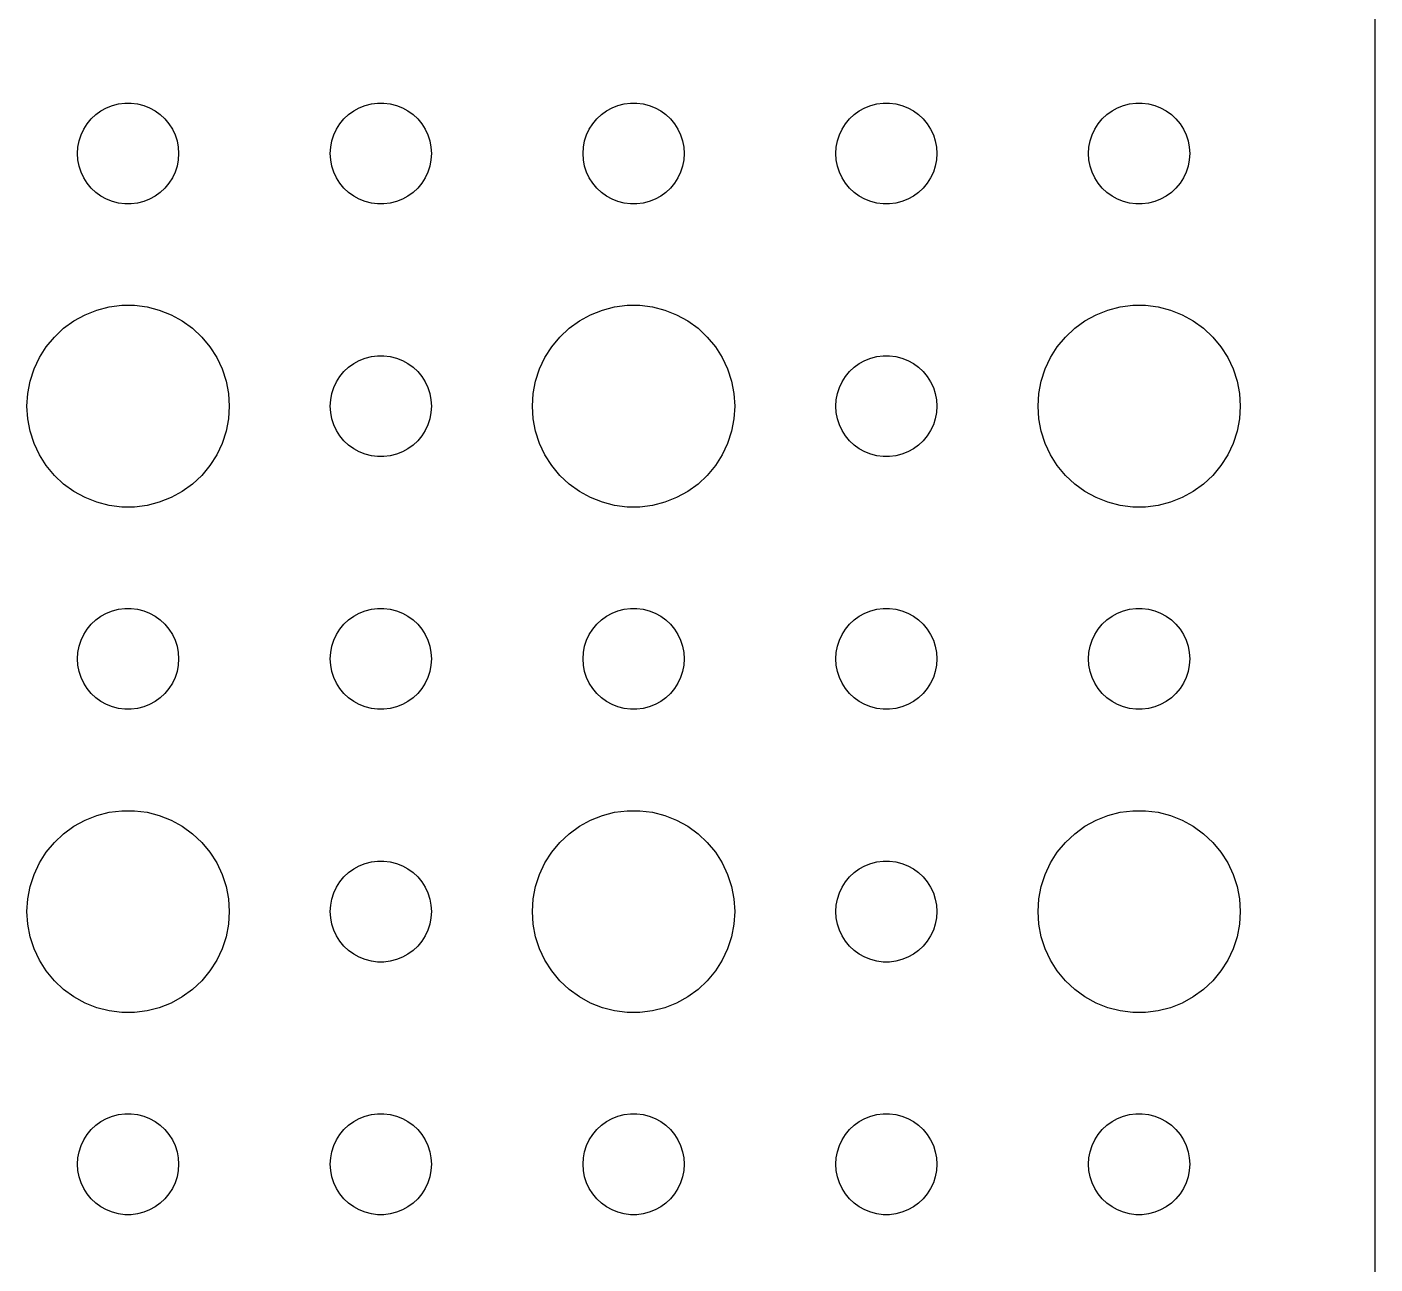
# Model space of a CAD drawing. Header units: metres. Extents: x -150 to 150, y -149 to 149.
# Drawn here: x 109.5 to 149.5, y -77.96 to -41.24 of the extents above; entities that cross this region are included whole.
import ezdxf

# ---------------------------------------------------------------- set-up
doc = ezdxf.new("R2010")
doc.units = ezdxf.units.M

msp = doc.modelspace()

# ---------------------------------------------------------------- linework, layer by layer
for p, q in [((149.5, -144.5), (149.5, 144.5)), ((111.861, -43.6428), (112.036, -43.5734)), ((112.036, -43.5734), (112.219, -43.5266)), ((112.219, -43.5266), (112.406, -43.503)), ((112.406, -43.503), (112.594, -43.503)), ((112.594, -43.503), (112.781, -43.5266)), ((112.781, -43.5266), (112.964, -43.5734)), ((112.964, -43.5734), (113.139, -43.6428)), ((119.361, -43.6428), (119.536, -43.5734)), ((119.536, -43.5734), (119.719, -43.5266)), ((119.719, -43.5266), (119.906, -43.503)), ((119.906, -43.503), (120.094, -43.503)), ((120.094, -43.503), (120.281, -43.5266)), ((120.281, -43.5266), (120.464, -43.5734)), ((120.464, -43.5734), (120.639, -43.6428)), ((126.861, -43.6428), (127.036, -43.5734)), ((127.036, -43.5734), (127.219, -43.5266)), ((127.219, -43.5266), (127.406, -43.503)), ((127.406, -43.503), (127.594, -43.503)), ((127.594, -43.503), (127.781, -43.5266)), ((127.781, -43.5266), (127.964, -43.5734)), ((127.964, -43.5734), (128.139, -43.6428)), ((134.361, -43.6428), (134.536, -43.5734)), ((134.536, -43.5734), (134.719, -43.5266)), ((134.719, -43.5266), (134.906, -43.503)), ((134.906, -43.503), (135.094, -43.503)), ((135.094, -43.503), (135.281, -43.5266)), ((135.281, -43.5266), (135.464, -43.5734)), ((135.464, -43.5734), (135.639, -43.6428)), ((141.861, -43.6428), (142.036, -43.5734)), ((142.036, -43.5734), (142.219, -43.5266)), ((142.219, -43.5266), (142.406, -43.503)), ((142.406, -43.503), (142.594, -43.503)), ((142.594, -43.503), (142.781, -43.5266)), ((142.781, -43.5266), (142.964, -43.5734)), ((142.964, -43.5734), (143.139, -43.6428)), ((111.286, -44.1183), (111.407, -43.9732)), ((111.407, -43.9732), (111.544, -43.8442)), ((111.544, -43.8442), (111.696, -43.7335)), ((111.696, -43.7335), (111.861, -43.6428)), ((113.139, -43.6428), (113.304, -43.7335)), ((113.304, -43.7335), (113.456, -43.8442)), ((113.456, -43.8442), (113.593, -43.9732)), ((113.593, -43.9732), (113.714, -44.1183)), ((118.786, -44.1183), (118.907, -43.9732)), ((118.907, -43.9732), (119.044, -43.8442)), ((119.044, -43.8442), (119.196, -43.7335)), ((119.196, -43.7335), (119.361, -43.6428)), ((120.639, -43.6428), (120.804, -43.7335)), ((120.804, -43.7335), (120.956, -43.8442)), ((120.956, -43.8442), (121.093, -43.9732)), ((121.093, -43.9732), (121.214, -44.1183)), ((126.286, -44.1183), (126.407, -43.9732)), ((126.407, -43.9732), (126.544, -43.8442)), ((126.544, -43.8442), (126.696, -43.7335)), ((126.696, -43.7335), (126.861, -43.6428)), ((128.139, -43.6428), (128.304, -43.7335)), ((128.304, -43.7335), (128.456, -43.8442)), ((128.456, -43.8442), (128.593, -43.9732)), ((128.593, -43.9732), (128.714, -44.1183)), ((133.786, -44.1183), (133.907, -43.9732)), ((133.907, -43.9732), (134.044, -43.8442)), ((134.044, -43.8442), (134.196, -43.7335)), ((134.196, -43.7335), (134.361, -43.6428)), ((135.639, -43.6428), (135.804, -43.7335)), ((135.804, -43.7335), (135.956, -43.8442)), ((135.956, -43.8442), (136.093, -43.9732)), ((136.093, -43.9732), (136.214, -44.1183)), ((141.286, -44.1183), (141.407, -43.9732)), ((141.407, -43.9732), (141.544, -43.8442)), ((141.544, -43.8442), (141.696, -43.7335)), ((141.696, -43.7335), (141.861, -43.6428)), ((143.139, -43.6428), (143.304, -43.7335)), ((143.304, -43.7335), (143.456, -43.8442)), ((143.456, -43.8442), (143.593, -43.9732)), ((143.593, -43.9732), (143.714, -44.1183)), ((111.105, -44.4478), (111.186, -44.2774)), ((111.186, -44.2774), (111.286, -44.1183)), ((113.714, -44.1183), (113.814, -44.2774)), ((113.814, -44.2774), (113.895, -44.4478)), ((118.605, -44.4478), (118.686, -44.2774)), ((118.686, -44.2774), (118.786, -44.1183)), ((121.214, -44.1183), (121.314, -44.2774)), ((121.314, -44.2774), (121.395, -44.4478)), ((126.105, -44.4478), (126.186, -44.2774)), ((126.186, -44.2774), (126.286, -44.1183)), ((128.714, -44.1183), (128.814, -44.2774)), ((128.814, -44.2774), (128.895, -44.4478)), ((133.605, -44.4478), (133.686, -44.2774)), ((133.686, -44.2774), (133.786, -44.1183)), ((136.214, -44.1183), (136.314, -44.2774)), ((136.314, -44.2774), (136.395, -44.4478)), ((141.105, -44.4478), (141.186, -44.2774)), ((141.186, -44.2774), (141.286, -44.1183)), ((143.714, -44.1183), (143.814, -44.2774)), ((143.814, -44.2774), (143.895, -44.4478)), ((111.012, -44.812), (111.047, -44.627)), ((111.047, -44.627), (111.105, -44.4478)), ((113.895, -44.4478), (113.953, -44.627)), ((113.953, -44.627), (113.988, -44.812)), ((118.512, -44.812), (118.547, -44.627)), ((118.547, -44.627), (118.605, -44.4478)), ((121.395, -44.4478), (121.453, -44.627)), ((121.453, -44.627), (121.488, -44.812)), ((126.012, -44.812), (126.047, -44.627)), ((126.047, -44.627), (126.105, -44.4478)), ((128.895, -44.4478), (128.953, -44.627)), ((128.953, -44.627), (128.988, -44.812)), ((133.512, -44.812), (133.547, -44.627)), ((133.547, -44.627), (133.605, -44.4478)), ((136.395, -44.4478), (136.453, -44.627)), ((136.453, -44.627), (136.488, -44.812)), ((141.012, -44.812), (141.047, -44.627)), ((141.047, -44.627), (141.105, -44.4478)), ((143.895, -44.4478), (143.953, -44.627)), ((143.953, -44.627), (143.988, -44.812)), ((111, -45), (111.012, -44.812)), ((111.012, -45.188), (111, -45)), ((111.047, -45.373), (111.012, -45.188)), ((113.988, -45.188), (113.953, -45.373)), ((113.988, -44.812), (114, -45)), ((114, -45), (113.988, -45.188)), ((118.5, -45), (118.512, -44.812)), ((118.512, -45.188), (118.5, -45)), ((118.547, -45.373), (118.512, -45.188)), ((121.488, -45.188), (121.453, -45.373)), ((121.488, -44.812), (121.5, -45)), ((121.5, -45), (121.488, -45.188)), ((126, -45), (126.012, -44.812)), ((126.012, -45.188), (126, -45)), ((126.047, -45.373), (126.012, -45.188)), ((128.988, -45.188), (128.953, -45.373)), ((128.988, -44.812), (129, -45)), ((129, -45), (128.988, -45.188)), ((133.5, -45), (133.512, -44.812)), ((133.512, -45.188), (133.5, -45)), ((133.547, -45.373), (133.512, -45.188)), ((136.488, -45.188), (136.453, -45.373)), ((136.488, -44.812), (136.5, -45)), ((136.5, -45), (136.488, -45.188)), ((141, -45), (141.012, -44.812)), ((141.012, -45.188), (141, -45)), ((141.047, -45.373), (141.012, -45.188)), ((143.988, -45.188), (143.953, -45.373)), ((143.988, -44.812), (144, -45)), ((144, -45), (143.988, -45.188)), ((111.105, -45.5522), (111.047, -45.373)), ((111.186, -45.7226), (111.105, -45.5522)), ((113.895, -45.5522), (113.814, -45.7226)), ((113.953, -45.373), (113.895, -45.5522)), ((118.605, -45.5522), (118.547, -45.373)), ((118.686, -45.7226), (118.605, -45.5522)), ((121.395, -45.5522), (121.314, -45.7226)), ((121.453, -45.373), (121.395, -45.5522)), ((126.105, -45.5522), (126.047, -45.373)), ((126.186, -45.7226), (126.105, -45.5522)), ((128.895, -45.5522), (128.814, -45.7226)), ((128.953, -45.373), (128.895, -45.5522)), ((133.605, -45.5522), (133.547, -45.373)), ((133.686, -45.7226), (133.605, -45.5522)), ((136.395, -45.5522), (136.314, -45.7226)), ((136.453, -45.373), (136.395, -45.5522)), ((141.105, -45.5522), (141.047, -45.373)), ((141.186, -45.7226), (141.105, -45.5522)), ((143.895, -45.5522), (143.814, -45.7226)), ((143.953, -45.373), (143.895, -45.5522)), ((111.286, -45.8817), (111.186, -45.7226)), ((111.407, -46.0268), (111.286, -45.8817)), ((113.714, -45.8817), (113.593, -46.0268)), ((113.814, -45.7226), (113.714, -45.8817)), ((118.786, -45.8817), (118.686, -45.7226)), ((118.907, -46.0268), (118.786, -45.8817)), ((121.214, -45.8817), (121.093, -46.0268)), ((121.314, -45.7226), (121.214, -45.8817)), ((126.286, -45.8817), (126.186, -45.7226)), ((126.407, -46.0268), (126.286, -45.8817)), ((128.714, -45.8817), (128.593, -46.0268)), ((128.814, -45.7226), (128.714, -45.8817)), ((133.786, -45.8817), (133.686, -45.7226)), ((133.907, -46.0268), (133.786, -45.8817)), ((136.214, -45.8817), (136.093, -46.0268)), ((136.314, -45.7226), (136.214, -45.8817)), ((141.286, -45.8817), (141.186, -45.7226)), ((141.407, -46.0268), (141.286, -45.8817)), ((143.714, -45.8817), (143.593, -46.0268)), ((143.814, -45.7226), (143.714, -45.8817)), ((111.544, -46.1558), (111.407, -46.0268)), ((111.696, -46.2665), (111.544, -46.1558)), ((111.861, -46.3572), (111.696, -46.2665)), ((112.036, -46.4266), (111.861, -46.3572)), ((113.139, -46.3572), (112.964, -46.4266)), ((113.304, -46.2665), (113.139, -46.3572)), ((113.456, -46.1558), (113.304, -46.2665)), ((113.593, -46.0268), (113.456, -46.1558)), ((119.044, -46.1558), (118.907, -46.0268)), ((119.196, -46.2665), (119.044, -46.1558)), ((119.361, -46.3572), (119.196, -46.2665)), ((119.536, -46.4266), (119.361, -46.3572)), ((120.639, -46.3572), (120.464, -46.4266)), ((120.804, -46.2665), (120.639, -46.3572)), ((120.956, -46.1558), (120.804, -46.2665)), ((121.093, -46.0268), (120.956, -46.1558)), ((126.544, -46.1558), (126.407, -46.0268)), ((126.696, -46.2665), (126.544, -46.1558)), ((126.861, -46.3572), (126.696, -46.2665)), ((127.036, -46.4266), (126.861, -46.3572)), ((128.139, -46.3572), (127.964, -46.4266)), ((128.304, -46.2665), (128.139, -46.3572)), ((128.456, -46.1558), (128.304, -46.2665)), ((128.593, -46.0268), (128.456, -46.1558)), ((134.044, -46.1558), (133.907, -46.0268)), ((134.196, -46.2665), (134.044, -46.1558)), ((134.361, -46.3572), (134.196, -46.2665)), ((134.536, -46.4266), (134.361, -46.3572)), ((135.639, -46.3572), (135.464, -46.4266)), ((135.804, -46.2665), (135.639, -46.3572)), ((135.956, -46.1558), (135.804, -46.2665)), ((136.093, -46.0268), (135.956, -46.1558)), ((141.544, -46.1558), (141.407, -46.0268)), ((141.696, -46.2665), (141.544, -46.1558)), ((141.861, -46.3572), (141.696, -46.2665)), ((142.036, -46.4266), (141.861, -46.3572)), ((143.139, -46.3572), (142.964, -46.4266)), ((143.304, -46.2665), (143.139, -46.3572)), ((143.456, -46.1558), (143.304, -46.2665)), ((143.593, -46.0268), (143.456, -46.1558)), ((112.219, -46.4734), (112.036, -46.4266)), ((112.406, -46.497), (112.219, -46.4734)), ((112.594, -46.497), (112.406, -46.497)), ((112.781, -46.4734), (112.594, -46.497)), ((112.964, -46.4266), (112.781, -46.4734)), ((119.719, -46.4734), (119.536, -46.4266)), ((119.906, -46.497), (119.719, -46.4734)), ((120.094, -46.497), (119.906, -46.497)), ((120.281, -46.4734), (120.094, -46.497)), ((120.464, -46.4266), (120.281, -46.4734)), ((127.219, -46.4734), (127.036, -46.4266)), ((127.406, -46.497), (127.219, -46.4734)), ((127.594, -46.497), (127.406, -46.497)), ((127.781, -46.4734), (127.594, -46.497)), ((127.964, -46.4266), (127.781, -46.4734)), ((134.719, -46.4734), (134.536, -46.4266)), ((134.906, -46.497), (134.719, -46.4734)), ((135.094, -46.497), (134.906, -46.497)), ((135.281, -46.4734), (135.094, -46.497)), ((135.464, -46.4266), (135.281, -46.4734)), ((142.219, -46.4734), (142.036, -46.4266)), ((142.406, -46.497), (142.219, -46.4734)), ((142.594, -46.497), (142.406, -46.497)), ((142.781, -46.4734), (142.594, -46.497)), ((142.964, -46.4266), (142.781, -46.4734)), ((111.573, -49.6468), (111.938, -49.5531)), ((111.938, -49.5531), (112.312, -49.5059)), ((112.312, -49.5059), (112.688, -49.5059)), ((112.688, -49.5059), (113.062, -49.5531)), ((113.062, -49.5531), (113.427, -49.6468)), ((126.573, -49.6468), (126.938, -49.5531)), ((126.938, -49.5531), (127.312, -49.5059)), ((127.312, -49.5059), (127.688, -49.5059)), ((127.688, -49.5059), (128.062, -49.5531)), ((128.062, -49.5531), (128.427, -49.6468)), ((141.573, -49.6468), (141.938, -49.5531)), ((141.938, -49.5531), (142.312, -49.5059)), ((142.312, -49.5059), (142.688, -49.5059)), ((142.688, -49.5059), (143.062, -49.5531)), ((143.062, -49.5531), (143.427, -49.6468)), ((110.588, -50.1885), (110.893, -49.967)), ((110.893, -49.967), (111.223, -49.7855)), ((111.223, -49.7855), (111.573, -49.6468)), ((113.427, -49.6468), (113.777, -49.7855)), ((113.777, -49.7855), (114.107, -49.967)), ((114.107, -49.967), (114.412, -50.1885)), ((125.588, -50.1885), (125.893, -49.967)), ((125.893, -49.967), (126.223, -49.7855)), ((126.223, -49.7855), (126.573, -49.6468)), ((128.427, -49.6468), (128.777, -49.7855)), ((128.777, -49.7855), (129.107, -49.967)), ((129.107, -49.967), (129.412, -50.1885)), ((140.588, -50.1885), (140.893, -49.967)), ((140.893, -49.967), (141.223, -49.7855)), ((141.223, -49.7855), (141.573, -49.6468)), ((143.427, -49.6468), (143.777, -49.7855)), ((143.777, -49.7855), (144.107, -49.967)), ((144.107, -49.967), (144.412, -50.1885)), ((110.313, -50.4464), (110.588, -50.1885)), ((114.412, -50.1885), (114.687, -50.4464)), ((125.313, -50.4464), (125.588, -50.1885)), ((129.412, -50.1885), (129.687, -50.4464)), ((140.313, -50.4464), (140.588, -50.1885)), ((144.412, -50.1885), (144.687, -50.4464)), ((109.871, -51.0547), (110.073, -50.7366)), ((110.073, -50.7366), (110.313, -50.4464)), ((114.687, -50.4464), (114.927, -50.7366)), ((114.927, -50.7366), (115.129, -51.0547)), ((124.871, -51.0547), (125.073, -50.7366)), ((125.073, -50.7366), (125.313, -50.4464)), ((129.687, -50.4464), (129.927, -50.7366)), ((129.927, -50.7366), (130.129, -51.0547)), ((139.871, -51.0547), (140.073, -50.7366)), ((140.073, -50.7366), (140.313, -50.4464)), ((144.687, -50.4464), (144.927, -50.7366)), ((144.927, -50.7366), (145.129, -51.0547)), ((109.711, -51.3956), (109.871, -51.0547)), ((115.129, -51.0547), (115.289, -51.3956)), ((119.196, -51.2335), (119.361, -51.1428)), ((119.361, -51.1428), (119.536, -51.0734)), ((119.536, -51.0734), (119.719, -51.0266)), ((119.719, -51.0266), (119.906, -51.003)), ((119.906, -51.003), (120.094, -51.003)), ((120.094, -51.003), (120.281, -51.0266)), ((120.281, -51.0266), (120.464, -51.0734)), ((120.464, -51.0734), (120.639, -51.1428)), ((120.639, -51.1428), (120.804, -51.2335)), ((124.711, -51.3956), (124.871, -51.0547)), ((130.129, -51.0547), (130.289, -51.3956)), ((134.196, -51.2335), (134.361, -51.1428)), ((134.361, -51.1428), (134.536, -51.0734)), ((134.536, -51.0734), (134.719, -51.0266)), ((134.719, -51.0266), (134.906, -51.003)), ((134.906, -51.003), (135.094, -51.003)), ((135.094, -51.003), (135.281, -51.0266)), ((135.281, -51.0266), (135.464, -51.0734)), ((135.464, -51.0734), (135.639, -51.1428)), ((135.639, -51.1428), (135.804, -51.2335)), ((139.711, -51.3956), (139.871, -51.0547)), ((145.129, -51.0547), (145.289, -51.3956)), ((109.594, -51.7539), (109.711, -51.3956)), ((115.289, -51.3956), (115.406, -51.7539)), ((118.786, -51.6183), (118.907, -51.4732)), ((118.907, -51.4732), (119.044, -51.3442)), ((119.044, -51.3442), (119.196, -51.2335)), ((120.804, -51.2335), (120.956, -51.3442)), ((120.956, -51.3442), (121.093, -51.4732)), ((121.093, -51.4732), (121.214, -51.6183)), ((124.594, -51.7539), (124.711, -51.3956)), ((130.289, -51.3956), (130.406, -51.7539)), ((133.786, -51.6183), (133.907, -51.4732)), ((133.907, -51.4732), (134.044, -51.3442)), ((134.044, -51.3442), (134.196, -51.2335)), ((135.804, -51.2335), (135.956, -51.3442)), ((135.956, -51.3442), (136.093, -51.4732)), ((136.093, -51.4732), (136.214, -51.6183)), ((139.594, -51.7539), (139.711, -51.3956)), ((145.289, -51.3956), (145.406, -51.7539)), ((109.524, -52.124), (109.594, -51.7539)), ((115.406, -51.7539), (115.476, -52.124)), ((118.547, -52.127), (118.605, -51.9478)), ((118.605, -51.9478), (118.686, -51.7774)), ((118.686, -51.7774), (118.786, -51.6183)), ((121.214, -51.6183), (121.314, -51.7774)), ((121.314, -51.7774), (121.395, -51.9478)), ((121.395, -51.9478), (121.453, -52.127)), ((124.524, -52.124), (124.594, -51.7539)), ((130.406, -51.7539), (130.476, -52.124)), ((133.547, -52.127), (133.605, -51.9478)), ((133.605, -51.9478), (133.686, -51.7774)), ((133.686, -51.7774), (133.786, -51.6183)), ((136.214, -51.6183), (136.314, -51.7774)), ((136.314, -51.7774), (136.395, -51.9478)), ((136.395, -51.9478), (136.453, -52.127)), ((139.524, -52.124), (139.594, -51.7539)), ((145.406, -51.7539), (145.476, -52.124)), ((109.5, -52.5), (109.524, -52.124)), ((115.476, -52.124), (115.5, -52.5)), ((118.5, -52.5), (118.512, -52.312)), ((118.512, -52.312), (118.547, -52.127)), ((121.453, -52.127), (121.488, -52.312)), ((121.488, -52.312), (121.5, -52.5)), ((124.5, -52.5), (124.524, -52.124)), ((130.476, -52.124), (130.5, -52.5)), ((133.5, -52.5), (133.512, -52.312)), ((133.512, -52.312), (133.547, -52.127)), ((136.453, -52.127), (136.488, -52.312)), ((136.488, -52.312), (136.5, -52.5)), ((139.5, -52.5), (139.524, -52.124)), ((145.476, -52.124), (145.5, -52.5)), ((109.524, -52.876), (109.5, -52.5)), ((115.5, -52.5), (115.476, -52.876)), ((118.512, -52.688), (118.5, -52.5)), ((118.547, -52.873), (118.512, -52.688)), ((121.488, -52.688), (121.453, -52.873)), ((121.5, -52.5), (121.488, -52.688)), ((124.524, -52.876), (124.5, -52.5)), ((130.5, -52.5), (130.476, -52.876)), ((133.512, -52.688), (133.5, -52.5)), ((133.547, -52.873), (133.512, -52.688)), ((136.488, -52.688), (136.453, -52.873)), ((136.5, -52.5), (136.488, -52.688)), ((139.524, -52.876), (139.5, -52.5)), ((145.5, -52.5), (145.476, -52.876)), ((109.594, -53.2461), (109.524, -52.876)), ((115.476, -52.876), (115.406, -53.2461)), ((118.605, -53.0522), (118.547, -52.873)), ((118.686, -53.2226), (118.605, -53.0522)), ((121.395, -53.0522), (121.314, -53.2226)), ((121.453, -52.873), (121.395, -53.0522)), ((124.594, -53.2461), (124.524, -52.876)), ((130.476, -52.876), (130.406, -53.2461)), ((133.605, -53.0522), (133.547, -52.873)), ((133.686, -53.2226), (133.605, -53.0522)), ((136.395, -53.0522), (136.314, -53.2226)), ((136.453, -52.873), (136.395, -53.0522)), ((139.594, -53.2461), (139.524, -52.876)), ((145.476, -52.876), (145.406, -53.2461)), ((109.711, -53.6044), (109.594, -53.2461)), ((115.406, -53.2461), (115.289, -53.6044)), ((118.786, -53.3817), (118.686, -53.2226)), ((118.907, -53.5268), (118.786, -53.3817)), ((119.044, -53.6558), (118.907, -53.5268)), ((121.093, -53.5268), (120.956, -53.6558)), ((121.214, -53.3817), (121.093, -53.5268)), ((121.314, -53.2226), (121.214, -53.3817)), ((124.711, -53.6044), (124.594, -53.2461)), ((130.406, -53.2461), (130.289, -53.6044)), ((133.786, -53.3817), (133.686, -53.2226)), ((133.907, -53.5268), (133.786, -53.3817)), ((134.044, -53.6558), (133.907, -53.5268)), ((136.093, -53.5268), (135.956, -53.6558)), ((136.214, -53.3817), (136.093, -53.5268)), ((136.314, -53.2226), (136.214, -53.3817)), ((139.711, -53.6044), (139.594, -53.2461)), ((145.406, -53.2461), (145.289, -53.6044)), ((109.871, -53.9453), (109.711, -53.6044)), ((110.073, -54.2634), (109.871, -53.9453)), ((115.129, -53.9453), (114.927, -54.2634)), ((115.289, -53.6044), (115.129, -53.9453)), ((119.196, -53.7665), (119.044, -53.6558)), ((119.361, -53.8572), (119.196, -53.7665)), ((119.536, -53.9266), (119.361, -53.8572)), ((119.719, -53.9734), (119.536, -53.9266)), ((119.906, -53.997), (119.719, -53.9734)), ((120.094, -53.997), (119.906, -53.997)), ((120.281, -53.9734), (120.094, -53.997)), ((120.464, -53.9266), (120.281, -53.9734)), ((120.639, -53.8572), (120.464, -53.9266)), ((120.804, -53.7665), (120.639, -53.8572)), ((120.956, -53.6558), (120.804, -53.7665)), ((124.871, -53.9453), (124.711, -53.6044)), ((125.073, -54.2634), (124.871, -53.9453)), ((130.129, -53.9453), (129.927, -54.2634)), ((130.289, -53.6044), (130.129, -53.9453)), ((134.196, -53.7665), (134.044, -53.6558)), ((134.361, -53.8572), (134.196, -53.7665)), ((134.536, -53.9266), (134.361, -53.8572)), ((134.719, -53.9734), (134.536, -53.9266)), ((134.906, -53.997), (134.719, -53.9734)), ((135.094, -53.997), (134.906, -53.997)), ((135.281, -53.9734), (135.094, -53.997)), ((135.464, -53.9266), (135.281, -53.9734)), ((135.639, -53.8572), (135.464, -53.9266)), ((135.804, -53.7665), (135.639, -53.8572)), ((135.956, -53.6558), (135.804, -53.7665)), ((139.871, -53.9453), (139.711, -53.6044)), ((140.073, -54.2634), (139.871, -53.9453)), ((145.129, -53.9453), (144.927, -54.2634)), ((145.289, -53.6044), (145.129, -53.9453)), ((110.313, -54.5536), (110.073, -54.2634)), ((114.927, -54.2634), (114.687, -54.5536)), ((125.313, -54.5536), (125.073, -54.2634)), ((129.927, -54.2634), (129.687, -54.5536)), ((140.313, -54.5536), (140.073, -54.2634)), ((144.927, -54.2634), (144.687, -54.5536)), ((110.588, -54.8115), (110.313, -54.5536)), ((114.687, -54.5536), (114.412, -54.8115)), ((125.588, -54.8115), (125.313, -54.5536)), ((129.687, -54.5536), (129.412, -54.8115)), ((140.588, -54.8115), (140.313, -54.5536)), ((144.687, -54.5536), (144.412, -54.8115)), ((110.893, -55.033), (110.588, -54.8115)), ((111.223, -55.2145), (110.893, -55.033)), ((114.107, -55.033), (113.777, -55.2145)), ((114.412, -54.8115), (114.107, -55.033)), ((125.893, -55.033), (125.588, -54.8115)), ((126.223, -55.2145), (125.893, -55.033)), ((129.107, -55.033), (128.777, -55.2145)), ((129.412, -54.8115), (129.107, -55.033)), ((140.893, -55.033), (140.588, -54.8115)), ((141.223, -55.2145), (140.893, -55.033)), ((144.107, -55.033), (143.777, -55.2145)), ((144.412, -54.8115), (144.107, -55.033)), ((111.573, -55.3532), (111.223, -55.2145)), ((111.938, -55.4469), (111.573, -55.3532)), ((112.312, -55.4941), (111.938, -55.4469)), ((112.688, -55.4941), (112.312, -55.4941)), ((113.062, -55.4469), (112.688, -55.4941)), ((113.427, -55.3532), (113.062, -55.4469)), ((113.777, -55.2145), (113.427, -55.3532)), ((126.573, -55.3532), (126.223, -55.2145)), ((126.938, -55.4469), (126.573, -55.3532)), ((127.312, -55.4941), (126.938, -55.4469)), ((127.688, -55.4941), (127.312, -55.4941)), ((128.062, -55.4469), (127.688, -55.4941)), ((128.427, -55.3532), (128.062, -55.4469)), ((128.777, -55.2145), (128.427, -55.3532)), ((141.573, -55.3532), (141.223, -55.2145)), ((141.938, -55.4469), (141.573, -55.3532)), ((142.312, -55.4941), (141.938, -55.4469)), ((142.688, -55.4941), (142.312, -55.4941)), ((143.062, -55.4469), (142.688, -55.4941)), ((143.427, -55.3532), (143.062, -55.4469)), ((143.777, -55.2145), (143.427, -55.3532)), ((111.544, -58.8442), (111.696, -58.7335)), ((111.696, -58.7335), (111.861, -58.6428)), ((111.861, -58.6428), (112.036, -58.5734)), ((112.036, -58.5734), (112.219, -58.5266)), ((112.219, -58.5266), (112.406, -58.503)), ((112.406, -58.503), (112.594, -58.503)), ((112.594, -58.503), (112.781, -58.5266)), ((112.781, -58.5266), (112.964, -58.5734)), ((112.964, -58.5734), (113.139, -58.6428)), ((113.139, -58.6428), (113.304, -58.7335)), ((113.304, -58.7335), (113.456, -58.8442)), ((119.044, -58.8442), (119.196, -58.7335)), ((119.196, -58.7335), (119.361, -58.6428)), ((119.361, -58.6428), (119.536, -58.5734)), ((119.536, -58.5734), (119.719, -58.5266)), ((119.719, -58.5266), (119.906, -58.503)), ((119.906, -58.503), (120.094, -58.503)), ((120.094, -58.503), (120.281, -58.5266)), ((120.281, -58.5266), (120.464, -58.5734)), ((120.464, -58.5734), (120.639, -58.6428)), ((120.639, -58.6428), (120.804, -58.7335)), ((120.804, -58.7335), (120.956, -58.8442)), ((126.544, -58.8442), (126.696, -58.7335)), ((126.696, -58.7335), (126.861, -58.6428)), ((126.861, -58.6428), (127.036, -58.5734)), ((127.036, -58.5734), (127.219, -58.5266)), ((127.219, -58.5266), (127.406, -58.503)), ((127.406, -58.503), (127.594, -58.503)), ((127.594, -58.503), (127.781, -58.5266)), ((127.781, -58.5266), (127.964, -58.5734)), ((127.964, -58.5734), (128.139, -58.6428)), ((128.139, -58.6428), (128.304, -58.7335)), ((128.304, -58.7335), (128.456, -58.8442)), ((134.044, -58.8442), (134.196, -58.7335)), ((134.196, -58.7335), (134.361, -58.6428)), ((134.361, -58.6428), (134.536, -58.5734)), ((134.536, -58.5734), (134.719, -58.5266)), ((134.719, -58.5266), (134.906, -58.503)), ((134.906, -58.503), (135.094, -58.503)), ((135.094, -58.503), (135.281, -58.5266)), ((135.281, -58.5266), (135.464, -58.5734)), ((135.464, -58.5734), (135.639, -58.6428)), ((135.639, -58.6428), (135.804, -58.7335)), ((135.804, -58.7335), (135.956, -58.8442)), ((141.544, -58.8442), (141.696, -58.7335)), ((141.696, -58.7335), (141.861, -58.6428)), ((141.861, -58.6428), (142.036, -58.5734)), ((142.036, -58.5734), (142.219, -58.5266)), ((142.219, -58.5266), (142.406, -58.503)), ((142.406, -58.503), (142.594, -58.503)), ((142.594, -58.503), (142.781, -58.5266)), ((142.781, -58.5266), (142.964, -58.5734)), ((142.964, -58.5734), (143.139, -58.6428)), ((143.139, -58.6428), (143.304, -58.7335)), ((143.304, -58.7335), (143.456, -58.8442)), ((111.186, -59.2774), (111.286, -59.1183)), ((111.286, -59.1183), (111.407, -58.9732)), ((111.407, -58.9732), (111.544, -58.8442)), ((113.456, -58.8442), (113.593, -58.9732)), ((113.593, -58.9732), (113.714, -59.1183)), ((113.714, -59.1183), (113.814, -59.2774)), ((118.686, -59.2774), (118.786, -59.1183)), ((118.786, -59.1183), (118.907, -58.9732)), ((118.907, -58.9732), (119.044, -58.8442)), ((120.956, -58.8442), (121.093, -58.9732)), ((121.093, -58.9732), (121.214, -59.1183)), ((121.214, -59.1183), (121.314, -59.2774)), ((126.186, -59.2774), (126.286, -59.1183)), ((126.286, -59.1183), (126.407, -58.9732)), ((126.407, -58.9732), (126.544, -58.8442)), ((128.456, -58.8442), (128.593, -58.9732)), ((128.593, -58.9732), (128.714, -59.1183)), ((128.714, -59.1183), (128.814, -59.2774)), ((133.686, -59.2774), (133.786, -59.1183)), ((133.786, -59.1183), (133.907, -58.9732)), ((133.907, -58.9732), (134.044, -58.8442)), ((135.956, -58.8442), (136.093, -58.9732)), ((136.093, -58.9732), (136.214, -59.1183)), ((136.214, -59.1183), (136.314, -59.2774)), ((141.186, -59.2774), (141.286, -59.1183)), ((141.286, -59.1183), (141.407, -58.9732)), ((141.407, -58.9732), (141.544, -58.8442)), ((143.456, -58.8442), (143.593, -58.9732)), ((143.593, -58.9732), (143.714, -59.1183)), ((143.714, -59.1183), (143.814, -59.2774)), ((111.047, -59.627), (111.105, -59.4478)), ((111.105, -59.4478), (111.186, -59.2774)), ((113.814, -59.2774), (113.895, -59.4478)), ((113.895, -59.4478), (113.953, -59.627)), ((118.547, -59.627), (118.605, -59.4478)), ((118.605, -59.4478), (118.686, -59.2774)), ((121.314, -59.2774), (121.395, -59.4478)), ((121.395, -59.4478), (121.453, -59.627)), ((126.047, -59.627), (126.105, -59.4478)), ((126.105, -59.4478), (126.186, -59.2774)), ((128.814, -59.2774), (128.895, -59.4478)), ((128.895, -59.4478), (128.953, -59.627)), ((133.547, -59.627), (133.605, -59.4478)), ((133.605, -59.4478), (133.686, -59.2774)), ((136.314, -59.2774), (136.395, -59.4478)), ((136.395, -59.4478), (136.453, -59.627)), ((141.047, -59.627), (141.105, -59.4478)), ((141.105, -59.4478), (141.186, -59.2774)), ((143.814, -59.2774), (143.895, -59.4478)), ((143.895, -59.4478), (143.953, -59.627)), ((111, -60), (111.012, -59.812)), ((111.012, -60.188), (111, -60)), ((111.012, -59.812), (111.047, -59.627)), ((113.953, -59.627), (113.988, -59.812)), ((113.988, -59.812), (114, -60)), ((114, -60), (113.988, -60.188)), ((118.5, -60), (118.512, -59.812)), ((118.512, -60.188), (118.5, -60)), ((118.512, -59.812), (118.547, -59.627)), ((121.453, -59.627), (121.488, -59.812)), ((121.488, -59.812), (121.5, -60)), ((121.5, -60), (121.488, -60.188)), ((126, -60), (126.012, -59.812)), ((126.012, -60.188), (126, -60)), ((126.012, -59.812), (126.047, -59.627)), ((128.953, -59.627), (128.988, -59.812)), ((128.988, -59.812), (129, -60)), ((129, -60), (128.988, -60.188)), ((133.5, -60), (133.512, -59.812)), ((133.512, -60.188), (133.5, -60)), ((133.512, -59.812), (133.547, -59.627)), ((136.453, -59.627), (136.488, -59.812)), ((136.488, -59.812), (136.5, -60)), ((136.5, -60), (136.488, -60.188)), ((141, -60), (141.012, -59.812)), ((141.012, -60.188), (141, -60)), ((141.012, -59.812), (141.047, -59.627)), ((143.953, -59.627), (143.988, -59.812)), ((143.988, -59.812), (144, -60)), ((144, -60), (143.988, -60.188)), ((111.047, -60.373), (111.012, -60.188)), ((111.105, -60.5522), (111.047, -60.373)), ((113.953, -60.373), (113.895, -60.5522)), ((113.988, -60.188), (113.953, -60.373)), ((118.547, -60.373), (118.512, -60.188)), ((118.605, -60.5522), (118.547, -60.373)), ((121.453, -60.373), (121.395, -60.5522)), ((121.488, -60.188), (121.453, -60.373)), ((126.047, -60.373), (126.012, -60.188)), ((126.105, -60.5522), (126.047, -60.373)), ((128.953, -60.373), (128.895, -60.5522)), ((128.988, -60.188), (128.953, -60.373)), ((133.547, -60.373), (133.512, -60.188)), ((133.605, -60.5522), (133.547, -60.373)), ((136.453, -60.373), (136.395, -60.5522)), ((136.488, -60.188), (136.453, -60.373)), ((141.047, -60.373), (141.012, -60.188)), ((141.105, -60.5522), (141.047, -60.373)), ((143.953, -60.373), (143.895, -60.5522)), ((143.988, -60.188), (143.953, -60.373)), ((111.186, -60.7226), (111.105, -60.5522)), ((111.286, -60.8817), (111.186, -60.7226)), ((113.814, -60.7226), (113.714, -60.8817)), ((113.895, -60.5522), (113.814, -60.7226)), ((118.686, -60.7226), (118.605, -60.5522)), ((118.786, -60.8817), (118.686, -60.7226)), ((121.314, -60.7226), (121.214, -60.8817)), ((121.395, -60.5522), (121.314, -60.7226)), ((126.186, -60.7226), (126.105, -60.5522)), ((126.286, -60.8817), (126.186, -60.7226)), ((128.814, -60.7226), (128.714, -60.8817)), ((128.895, -60.5522), (128.814, -60.7226)), ((133.686, -60.7226), (133.605, -60.5522)), ((133.786, -60.8817), (133.686, -60.7226)), ((136.314, -60.7226), (136.214, -60.8817)), ((136.395, -60.5522), (136.314, -60.7226)), ((141.186, -60.7226), (141.105, -60.5522)), ((141.286, -60.8817), (141.186, -60.7226)), ((143.814, -60.7226), (143.714, -60.8817)), ((143.895, -60.5522), (143.814, -60.7226)), ((111.407, -61.0268), (111.286, -60.8817)), ((111.544, -61.1558), (111.407, -61.0268)), ((111.696, -61.2665), (111.544, -61.1558)), ((113.456, -61.1558), (113.304, -61.2665)), ((113.593, -61.0268), (113.456, -61.1558)), ((113.714, -60.8817), (113.593, -61.0268)), ((118.907, -61.0268), (118.786, -60.8817)), ((119.044, -61.1558), (118.907, -61.0268)), ((119.196, -61.2665), (119.044, -61.1558)), ((120.956, -61.1558), (120.804, -61.2665)), ((121.093, -61.0268), (120.956, -61.1558)), ((121.214, -60.8817), (121.093, -61.0268)), ((126.407, -61.0268), (126.286, -60.8817)), ((126.544, -61.1558), (126.407, -61.0268)), ((126.696, -61.2665), (126.544, -61.1558)), ((128.456, -61.1558), (128.304, -61.2665)), ((128.593, -61.0268), (128.456, -61.1558)), ((128.714, -60.8817), (128.593, -61.0268)), ((133.907, -61.0268), (133.786, -60.8817)), ((134.044, -61.1558), (133.907, -61.0268)), ((134.196, -61.2665), (134.044, -61.1558)), ((135.956, -61.1558), (135.804, -61.2665)), ((136.093, -61.0268), (135.956, -61.1558)), ((136.214, -60.8817), (136.093, -61.0268)), ((141.407, -61.0268), (141.286, -60.8817)), ((141.544, -61.1558), (141.407, -61.0268)), ((141.696, -61.2665), (141.544, -61.1558)), ((143.456, -61.1558), (143.304, -61.2665)), ((143.593, -61.0268), (143.456, -61.1558)), ((143.714, -60.8817), (143.593, -61.0268)), ((111.861, -61.3572), (111.696, -61.2665)), ((112.036, -61.4266), (111.861, -61.3572)), ((112.219, -61.4734), (112.036, -61.4266)), ((112.406, -61.497), (112.219, -61.4734)), ((112.594, -61.497), (112.406, -61.497)), ((112.781, -61.4734), (112.594, -61.497)), ((112.964, -61.4266), (112.781, -61.4734)), ((113.139, -61.3572), (112.964, -61.4266)), ((113.304, -61.2665), (113.139, -61.3572)), ((119.361, -61.3572), (119.196, -61.2665)), ((119.536, -61.4266), (119.361, -61.3572)), ((119.719, -61.4734), (119.536, -61.4266)), ((119.906, -61.497), (119.719, -61.4734)), ((120.094, -61.497), (119.906, -61.497)), ((120.281, -61.4734), (120.094, -61.497)), ((120.464, -61.4266), (120.281, -61.4734)), ((120.639, -61.3572), (120.464, -61.4266)), ((120.804, -61.2665), (120.639, -61.3572)), ((126.861, -61.3572), (126.696, -61.2665)), ((127.036, -61.4266), (126.861, -61.3572)), ((127.219, -61.4734), (127.036, -61.4266)), ((127.406, -61.497), (127.219, -61.4734)), ((127.594, -61.497), (127.406, -61.497)), ((127.781, -61.4734), (127.594, -61.497)), ((127.964, -61.4266), (127.781, -61.4734)), ((128.139, -61.3572), (127.964, -61.4266)), ((128.304, -61.2665), (128.139, -61.3572)), ((134.361, -61.3572), (134.196, -61.2665)), ((134.536, -61.4266), (134.361, -61.3572)), ((134.719, -61.4734), (134.536, -61.4266)), ((134.906, -61.497), (134.719, -61.4734)), ((135.094, -61.497), (134.906, -61.497)), ((135.281, -61.4734), (135.094, -61.497)), ((135.464, -61.4266), (135.281, -61.4734)), ((135.639, -61.3572), (135.464, -61.4266)), ((135.804, -61.2665), (135.639, -61.3572)), ((141.861, -61.3572), (141.696, -61.2665)), ((142.036, -61.4266), (141.861, -61.3572)), ((142.219, -61.4734), (142.036, -61.4266)), ((142.406, -61.497), (142.219, -61.4734)), ((142.594, -61.497), (142.406, -61.497)), ((142.781, -61.4734), (142.594, -61.497)), ((142.964, -61.4266), (142.781, -61.4734)), ((143.139, -61.3572), (142.964, -61.4266)), ((143.304, -61.2665), (143.139, -61.3572)), ((110.893, -64.967), (111.223, -64.7855)), ((111.223, -64.7855), (111.573, -64.6468)), ((111.573, -64.6468), (111.938, -64.5531)), ((111.938, -64.5531), (112.312, -64.5059)), ((112.312, -64.5059), (112.688, -64.5059)), ((112.688, -64.5059), (113.062, -64.5531)), ((113.062, -64.5531), (113.427, -64.6468)), ((113.427, -64.6468), (113.777, -64.7855)), ((113.777, -64.7855), (114.107, -64.967)), ((125.893, -64.967), (126.223, -64.7855)), ((126.223, -64.7855), (126.573, -64.6468)), ((126.573, -64.6468), (126.938, -64.5531)), ((126.938, -64.5531), (127.312, -64.5059)), ((127.312, -64.5059), (127.688, -64.5059)), ((127.688, -64.5059), (128.062, -64.5531)), ((128.062, -64.5531), (128.427, -64.6468)), ((128.427, -64.6468), (128.777, -64.7855)), ((128.777, -64.7855), (129.107, -64.967)), ((140.893, -64.967), (141.223, -64.7855)), ((141.223, -64.7855), (141.573, -64.6468)), ((141.573, -64.6468), (141.938, -64.5531)), ((141.938, -64.5531), (142.312, -64.5059)), ((142.312, -64.5059), (142.688, -64.5059)), ((142.688, -64.5059), (143.062, -64.5531)), ((143.062, -64.5531), (143.427, -64.6468)), ((143.427, -64.6468), (143.777, -64.7855)), ((143.777, -64.7855), (144.107, -64.967)), ((110.313, -65.4464), (110.588, -65.1885)), ((110.588, -65.1885), (110.893, -64.967)), ((114.107, -64.967), (114.412, -65.1885)), ((114.412, -65.1885), (114.687, -65.4464)), ((125.313, -65.4464), (125.588, -65.1885)), ((125.588, -65.1885), (125.893, -64.967)), ((129.107, -64.967), (129.412, -65.1885)), ((129.412, -65.1885), (129.687, -65.4464)), ((140.313, -65.4464), (140.588, -65.1885)), ((140.588, -65.1885), (140.893, -64.967)), ((144.107, -64.967), (144.412, -65.1885)), ((144.412, -65.1885), (144.687, -65.4464)), ((110.073, -65.7366), (110.313, -65.4464)), ((114.687, -65.4464), (114.927, -65.7366)), ((125.073, -65.7366), (125.313, -65.4464)), ((129.687, -65.4464), (129.927, -65.7366)), ((140.073, -65.7366), (140.313, -65.4464)), ((144.687, -65.4464), (144.927, -65.7366)), ((109.871, -66.0547), (110.073, -65.7366)), ((114.927, -65.7366), (115.129, -66.0547)), ((124.871, -66.0547), (125.073, -65.7366)), ((129.927, -65.7366), (130.129, -66.0547)), ((139.871, -66.0547), (140.073, -65.7366)), ((144.927, -65.7366), (145.129, -66.0547)), ((109.594, -66.7539), (109.711, -66.3956)), ((109.711, -66.3956), (109.871, -66.0547)), ((115.129, -66.0547), (115.289, -66.3956)), ((115.289, -66.3956), (115.406, -66.7539)), ((118.907, -66.4732), (119.044, -66.3442)), ((119.044, -66.3442), (119.196, -66.2335)), ((119.196, -66.2335), (119.361, -66.1428)), ((119.361, -66.1428), (119.536, -66.0734)), ((119.536, -66.0734), (119.719, -66.0266)), ((119.719, -66.0266), (119.906, -66.003)), ((119.906, -66.003), (120.094, -66.003)), ((120.094, -66.003), (120.281, -66.0266)), ((120.281, -66.0266), (120.464, -66.0734)), ((120.464, -66.0734), (120.639, -66.1428)), ((120.639, -66.1428), (120.804, -66.2335)), ((120.804, -66.2335), (120.956, -66.3442)), ((120.956, -66.3442), (121.093, -66.4732)), ((124.594, -66.7539), (124.711, -66.3956)), ((124.711, -66.3956), (124.871, -66.0547)), ((130.129, -66.0547), (130.289, -66.3956)), ((130.289, -66.3956), (130.406, -66.7539)), ((133.907, -66.4732), (134.044, -66.3442)), ((134.044, -66.3442), (134.196, -66.2335)), ((134.196, -66.2335), (134.361, -66.1428)), ((134.361, -66.1428), (134.536, -66.0734)), ((134.536, -66.0734), (134.719, -66.0266)), ((134.719, -66.0266), (134.906, -66.003)), ((134.906, -66.003), (135.094, -66.003)), ((135.094, -66.003), (135.281, -66.0266)), ((135.281, -66.0266), (135.464, -66.0734)), ((135.464, -66.0734), (135.639, -66.1428)), ((135.639, -66.1428), (135.804, -66.2335)), ((135.804, -66.2335), (135.956, -66.3442)), ((135.956, -66.3442), (136.093, -66.4732)), ((139.594, -66.7539), (139.711, -66.3956)), ((139.711, -66.3956), (139.871, -66.0547)), ((145.129, -66.0547), (145.289, -66.3956)), ((145.289, -66.3956), (145.406, -66.7539)), ((109.524, -67.124), (109.594, -66.7539)), ((115.406, -66.7539), (115.476, -67.124)), ((118.605, -66.9478), (118.686, -66.7774)), ((118.686, -66.7774), (118.786, -66.6183)), ((118.786, -66.6183), (118.907, -66.4732)), ((121.093, -66.4732), (121.214, -66.6183)), ((121.214, -66.6183), (121.314, -66.7774)), ((121.314, -66.7774), (121.395, -66.9478)), ((124.524, -67.124), (124.594, -66.7539)), ((130.406, -66.7539), (130.476, -67.124)), ((133.605, -66.9478), (133.686, -66.7774)), ((133.686, -66.7774), (133.786, -66.6183)), ((133.786, -66.6183), (133.907, -66.4732)), ((136.093, -66.4732), (136.214, -66.6183)), ((136.214, -66.6183), (136.314, -66.7774)), ((136.314, -66.7774), (136.395, -66.9478)), ((139.524, -67.124), (139.594, -66.7539)), ((145.406, -66.7539), (145.476, -67.124)), ((109.5, -67.5), (109.524, -67.124)), ((115.476, -67.124), (115.5, -67.5)), ((118.512, -67.312), (118.547, -67.127)), ((118.547, -67.127), (118.605, -66.9478)), ((121.395, -66.9478), (121.453, -67.127)), ((121.453, -67.127), (121.488, -67.312)), ((124.5, -67.5), (124.524, -67.124)), ((130.476, -67.124), (130.5, -67.5)), ((133.512, -67.312), (133.547, -67.127)), ((133.547, -67.127), (133.605, -66.9478)), ((136.395, -66.9478), (136.453, -67.127)), ((136.453, -67.127), (136.488, -67.312)), ((139.5, -67.5), (139.524, -67.124)), ((145.476, -67.124), (145.5, -67.5)), ((109.524, -67.876), (109.5, -67.5)), ((115.5, -67.5), (115.476, -67.876)), ((118.5, -67.5), (118.512, -67.312)), ((118.512, -67.688), (118.5, -67.5)), ((121.488, -67.312), (121.5, -67.5)), ((121.5, -67.5), (121.488, -67.688)), ((124.524, -67.876), (124.5, -67.5)), ((130.5, -67.5), (130.476, -67.876)), ((133.5, -67.5), (133.512, -67.312)), ((133.512, -67.688), (133.5, -67.5)), ((136.488, -67.312), (136.5, -67.5)), ((136.5, -67.5), (136.488, -67.688)), ((139.524, -67.876), (139.5, -67.5)), ((145.5, -67.5), (145.476, -67.876)), ((109.594, -68.2461), (109.524, -67.876)), ((115.476, -67.876), (115.406, -68.2461)), ((118.547, -67.873), (118.512, -67.688)), ((118.605, -68.0522), (118.547, -67.873)), ((121.453, -67.873), (121.395, -68.0522)), ((121.488, -67.688), (121.453, -67.873)), ((124.594, -68.2461), (124.524, -67.876)), ((130.476, -67.876), (130.406, -68.2461)), ((133.547, -67.873), (133.512, -67.688)), ((133.605, -68.0522), (133.547, -67.873)), ((136.453, -67.873), (136.395, -68.0522)), ((136.488, -67.688), (136.453, -67.873)), ((139.594, -68.2461), (139.524, -67.876)), ((145.476, -67.876), (145.406, -68.2461)), ((109.711, -68.6044), (109.594, -68.2461)), ((115.406, -68.2461), (115.289, -68.6044)), ((118.686, -68.2226), (118.605, -68.0522)), ((118.786, -68.3817), (118.686, -68.2226)), ((118.907, -68.5268), (118.786, -68.3817)), ((121.214, -68.3817), (121.093, -68.5268)), ((121.314, -68.2226), (121.214, -68.3817)), ((121.395, -68.0522), (121.314, -68.2226)), ((124.711, -68.6044), (124.594, -68.2461)), ((130.406, -68.2461), (130.289, -68.6044)), ((133.686, -68.2226), (133.605, -68.0522)), ((133.786, -68.3817), (133.686, -68.2226)), ((133.907, -68.5268), (133.786, -68.3817)), ((136.214, -68.3817), (136.093, -68.5268)), ((136.314, -68.2226), (136.214, -68.3817)), ((136.395, -68.0522), (136.314, -68.2226)), ((139.711, -68.6044), (139.594, -68.2461)), ((145.406, -68.2461), (145.289, -68.6044)), ((109.871, -68.9453), (109.711, -68.6044)), ((115.289, -68.6044), (115.129, -68.9453)), ((119.044, -68.6558), (118.907, -68.5268)), ((119.196, -68.7665), (119.044, -68.6558)), ((119.361, -68.8572), (119.196, -68.7665)), ((120.804, -68.7665), (120.639, -68.8572)), ((120.956, -68.6558), (120.804, -68.7665)), ((121.093, -68.5268), (120.956, -68.6558)), ((124.871, -68.9453), (124.711, -68.6044)), ((130.289, -68.6044), (130.129, -68.9453)), ((134.044, -68.6558), (133.907, -68.5268)), ((134.196, -68.7665), (134.044, -68.6558)), ((134.361, -68.8572), (134.196, -68.7665)), ((135.804, -68.7665), (135.639, -68.8572)), ((135.956, -68.6558), (135.804, -68.7665)), ((136.093, -68.5268), (135.956, -68.6558)), ((139.871, -68.9453), (139.711, -68.6044)), ((145.289, -68.6044), (145.129, -68.9453)), ((110.073, -69.2634), (109.871, -68.9453)), ((115.129, -68.9453), (114.927, -69.2634)), ((119.536, -68.9266), (119.361, -68.8572)), ((119.719, -68.9734), (119.536, -68.9266)), ((119.906, -68.997), (119.719, -68.9734)), ((120.094, -68.997), (119.906, -68.997)), ((120.281, -68.9734), (120.094, -68.997)), ((120.464, -68.9266), (120.281, -68.9734)), ((120.639, -68.8572), (120.464, -68.9266)), ((125.073, -69.2634), (124.871, -68.9453)), ((130.129, -68.9453), (129.927, -69.2634)), ((134.536, -68.9266), (134.361, -68.8572)), ((134.719, -68.9734), (134.536, -68.9266)), ((134.906, -68.997), (134.719, -68.9734)), ((135.094, -68.997), (134.906, -68.997)), ((135.281, -68.9734), (135.094, -68.997)), ((135.464, -68.9266), (135.281, -68.9734)), ((135.639, -68.8572), (135.464, -68.9266)), ((140.073, -69.2634), (139.871, -68.9453)), ((145.129, -68.9453), (144.927, -69.2634)), ((110.313, -69.5536), (110.073, -69.2634)), ((110.588, -69.8115), (110.313, -69.5536)), ((114.687, -69.5536), (114.412, -69.8115)), ((114.927, -69.2634), (114.687, -69.5536)), ((125.313, -69.5536), (125.073, -69.2634)), ((125.588, -69.8115), (125.313, -69.5536)), ((129.687, -69.5536), (129.412, -69.8115)), ((129.927, -69.2634), (129.687, -69.5536)), ((140.313, -69.5536), (140.073, -69.2634)), ((140.588, -69.8115), (140.313, -69.5536)), ((144.687, -69.5536), (144.412, -69.8115)), ((144.927, -69.2634), (144.687, -69.5536)), ((110.893, -70.033), (110.588, -69.8115)), ((114.412, -69.8115), (114.107, -70.033)), ((125.893, -70.033), (125.588, -69.8115)), ((129.412, -69.8115), (129.107, -70.033)), ((140.893, -70.033), (140.588, -69.8115)), ((144.412, -69.8115), (144.107, -70.033)), ((111.223, -70.2145), (110.893, -70.033)), ((111.573, -70.3532), (111.223, -70.2145)), ((111.938, -70.4469), (111.573, -70.3532)), ((113.427, -70.3532), (113.062, -70.4469)), ((113.777, -70.2145), (113.427, -70.3532)), ((114.107, -70.033), (113.777, -70.2145)), ((126.223, -70.2145), (125.893, -70.033)), ((126.573, -70.3532), (126.223, -70.2145)), ((126.938, -70.4469), (126.573, -70.3532)), ((128.427, -70.3532), (128.062, -70.4469)), ((128.777, -70.2145), (128.427, -70.3532)), ((129.107, -70.033), (128.777, -70.2145)), ((141.223, -70.2145), (140.893, -70.033)), ((141.573, -70.3532), (141.223, -70.2145)), ((141.938, -70.4469), (141.573, -70.3532)), ((143.427, -70.3532), (143.062, -70.4469)), ((143.777, -70.2145), (143.427, -70.3532)), ((144.107, -70.033), (143.777, -70.2145)), ((112.312, -70.4941), (111.938, -70.4469)), ((112.688, -70.4941), (112.312, -70.4941)), ((113.062, -70.4469), (112.688, -70.4941)), ((127.312, -70.4941), (126.938, -70.4469)), ((127.688, -70.4941), (127.312, -70.4941)), ((128.062, -70.4469), (127.688, -70.4941)), ((142.312, -70.4941), (141.938, -70.4469)), ((142.688, -70.4941), (142.312, -70.4941)), ((143.062, -70.4469), (142.688, -70.4941)), ((111.861, -73.6428), (112.036, -73.5734)), ((112.036, -73.5734), (112.219, -73.5266)), ((112.219, -73.5266), (112.406, -73.503)), ((112.406, -73.503), (112.594, -73.503)), ((112.594, -73.503), (112.781, -73.5266)), ((112.781, -73.5266), (112.964, -73.5734)), ((112.964, -73.5734), (113.139, -73.6428)), ((119.361, -73.6428), (119.536, -73.5734)), ((119.536, -73.5734), (119.719, -73.5266)), ((119.719, -73.5266), (119.906, -73.503)), ((119.906, -73.503), (120.094, -73.503)), ((120.094, -73.503), (120.281, -73.5266)), ((120.281, -73.5266), (120.464, -73.5734)), ((120.464, -73.5734), (120.639, -73.6428)), ((126.861, -73.6428), (127.036, -73.5734)), ((127.036, -73.5734), (127.219, -73.5266)), ((127.219, -73.5266), (127.406, -73.503)), ((127.406, -73.503), (127.594, -73.503)), ((127.594, -73.503), (127.781, -73.5266)), ((127.781, -73.5266), (127.964, -73.5734)), ((127.964, -73.5734), (128.139, -73.6428)), ((134.361, -73.6428), (134.536, -73.5734)), ((134.536, -73.5734), (134.719, -73.5266)), ((134.719, -73.5266), (134.906, -73.503)), ((134.906, -73.503), (135.094, -73.503)), ((135.094, -73.503), (135.281, -73.5266)), ((135.281, -73.5266), (135.464, -73.5734)), ((135.464, -73.5734), (135.639, -73.6428)), ((141.861, -73.6428), (142.036, -73.5734)), ((142.036, -73.5734), (142.219, -73.5266)), ((142.219, -73.5266), (142.406, -73.503)), ((142.406, -73.503), (142.594, -73.503)), ((142.594, -73.503), (142.781, -73.5266)), ((142.781, -73.5266), (142.964, -73.5734)), ((142.964, -73.5734), (143.139, -73.6428)), ((111.286, -74.1183), (111.407, -73.9732)), ((111.407, -73.9732), (111.544, -73.8442)), ((111.544, -73.8442), (111.696, -73.7335)), ((111.696, -73.7335), (111.861, -73.6428)), ((113.139, -73.6428), (113.304, -73.7335)), ((113.304, -73.7335), (113.456, -73.8442)), ((113.456, -73.8442), (113.593, -73.9732)), ((113.593, -73.9732), (113.714, -74.1183)), ((118.786, -74.1183), (118.907, -73.9732)), ((118.907, -73.9732), (119.044, -73.8442)), ((119.044, -73.8442), (119.196, -73.7335)), ((119.196, -73.7335), (119.361, -73.6428)), ((120.639, -73.6428), (120.804, -73.7335)), ((120.804, -73.7335), (120.956, -73.8442)), ((120.956, -73.8442), (121.093, -73.9732)), ((121.093, -73.9732), (121.214, -74.1183)), ((126.286, -74.1183), (126.407, -73.9732)), ((126.407, -73.9732), (126.544, -73.8442)), ((126.544, -73.8442), (126.696, -73.7335)), ((126.696, -73.7335), (126.861, -73.6428)), ((128.139, -73.6428), (128.304, -73.7335)), ((128.304, -73.7335), (128.456, -73.8442)), ((128.456, -73.8442), (128.593, -73.9732)), ((128.593, -73.9732), (128.714, -74.1183)), ((133.786, -74.1183), (133.907, -73.9732)), ((133.907, -73.9732), (134.044, -73.8442)), ((134.044, -73.8442), (134.196, -73.7335)), ((134.196, -73.7335), (134.361, -73.6428)), ((135.639, -73.6428), (135.804, -73.7335)), ((135.804, -73.7335), (135.956, -73.8442)), ((135.956, -73.8442), (136.093, -73.9732)), ((136.093, -73.9732), (136.214, -74.1183)), ((141.286, -74.1183), (141.407, -73.9732)), ((141.407, -73.9732), (141.544, -73.8442)), ((141.544, -73.8442), (141.696, -73.7335)), ((141.696, -73.7335), (141.861, -73.6428)), ((143.139, -73.6428), (143.304, -73.7335)), ((143.304, -73.7335), (143.456, -73.8442)), ((143.456, -73.8442), (143.593, -73.9732)), ((143.593, -73.9732), (143.714, -74.1183)), ((111.105, -74.4478), (111.186, -74.2774)), ((111.186, -74.2774), (111.286, -74.1183)), ((113.714, -74.1183), (113.814, -74.2774)), ((113.814, -74.2774), (113.895, -74.4478)), ((118.605, -74.4478), (118.686, -74.2774)), ((118.686, -74.2774), (118.786, -74.1183)), ((121.214, -74.1183), (121.314, -74.2774)), ((121.314, -74.2774), (121.395, -74.4478)), ((126.105, -74.4478), (126.186, -74.2774)), ((126.186, -74.2774), (126.286, -74.1183)), ((128.714, -74.1183), (128.814, -74.2774)), ((128.814, -74.2774), (128.895, -74.4478)), ((133.605, -74.4478), (133.686, -74.2774)), ((133.686, -74.2774), (133.786, -74.1183)), ((136.214, -74.1183), (136.314, -74.2774)), ((136.314, -74.2774), (136.395, -74.4478)), ((141.105, -74.4478), (141.186, -74.2774)), ((141.186, -74.2774), (141.286, -74.1183)), ((143.714, -74.1183), (143.814, -74.2774)), ((143.814, -74.2774), (143.895, -74.4478)), ((111.012, -74.812), (111.047, -74.627)), ((111.047, -74.627), (111.105, -74.4478)), ((113.895, -74.4478), (113.953, -74.627)), ((113.953, -74.627), (113.988, -74.812)), ((118.512, -74.812), (118.547, -74.627)), ((118.547, -74.627), (118.605, -74.4478)), ((121.395, -74.4478), (121.453, -74.627)), ((121.453, -74.627), (121.488, -74.812)), ((126.012, -74.812), (126.047, -74.627)), ((126.047, -74.627), (126.105, -74.4478)), ((128.895, -74.4478), (128.953, -74.627)), ((128.953, -74.627), (128.988, -74.812)), ((133.512, -74.812), (133.547, -74.627)), ((133.547, -74.627), (133.605, -74.4478)), ((136.395, -74.4478), (136.453, -74.627)), ((136.453, -74.627), (136.488, -74.812)), ((141.012, -74.812), (141.047, -74.627)), ((141.047, -74.627), (141.105, -74.4478)), ((143.895, -74.4478), (143.953, -74.627)), ((143.953, -74.627), (143.988, -74.812)), ((111, -75), (111.012, -74.812)), ((111.012, -75.188), (111, -75)), ((111.047, -75.373), (111.012, -75.188)), ((113.988, -75.188), (113.953, -75.373)), ((113.988, -74.812), (114, -75)), ((114, -75), (113.988, -75.188)), ((118.5, -75), (118.512, -74.812)), ((118.512, -75.188), (118.5, -75)), ((118.547, -75.373), (118.512, -75.188)), ((121.488, -75.188), (121.453, -75.373)), ((121.488, -74.812), (121.5, -75)), ((121.5, -75), (121.488, -75.188)), ((126, -75), (126.012, -74.812)), ((126.012, -75.188), (126, -75)), ((126.047, -75.373), (126.012, -75.188)), ((128.988, -75.188), (128.953, -75.373)), ((128.988, -74.812), (129, -75)), ((129, -75), (128.988, -75.188)), ((133.5, -75), (133.512, -74.812)), ((133.512, -75.188), (133.5, -75)), ((133.547, -75.373), (133.512, -75.188)), ((136.488, -75.188), (136.453, -75.373)), ((136.488, -74.812), (136.5, -75)), ((136.5, -75), (136.488, -75.188)), ((141, -75), (141.012, -74.812)), ((141.012, -75.188), (141, -75)), ((141.047, -75.373), (141.012, -75.188)), ((143.988, -75.188), (143.953, -75.373)), ((143.988, -74.812), (144, -75)), ((144, -75), (143.988, -75.188)), ((111.105, -75.5522), (111.047, -75.373)), ((111.186, -75.7226), (111.105, -75.5522)), ((113.895, -75.5522), (113.814, -75.7226)), ((113.953, -75.373), (113.895, -75.5522)), ((118.605, -75.5522), (118.547, -75.373)), ((118.686, -75.7226), (118.605, -75.5522)), ((121.395, -75.5522), (121.314, -75.7226)), ((121.453, -75.373), (121.395, -75.5522)), ((126.105, -75.5522), (126.047, -75.373)), ((126.186, -75.7226), (126.105, -75.5522)), ((128.895, -75.5522), (128.814, -75.7226)), ((128.953, -75.373), (128.895, -75.5522)), ((133.605, -75.5522), (133.547, -75.373)), ((133.686, -75.7226), (133.605, -75.5522)), ((136.395, -75.5522), (136.314, -75.7226)), ((136.453, -75.373), (136.395, -75.5522)), ((141.105, -75.5522), (141.047, -75.373)), ((141.186, -75.7226), (141.105, -75.5522)), ((143.895, -75.5522), (143.814, -75.7226)), ((143.953, -75.373), (143.895, -75.5522)), ((111.286, -75.8817), (111.186, -75.7226)), ((111.407, -76.0268), (111.286, -75.8817)), ((113.714, -75.8817), (113.593, -76.0268)), ((113.814, -75.7226), (113.714, -75.8817)), ((118.786, -75.8817), (118.686, -75.7226)), ((118.907, -76.0268), (118.786, -75.8817)), ((121.214, -75.8817), (121.093, -76.0268)), ((121.314, -75.7226), (121.214, -75.8817)), ((126.286, -75.8817), (126.186, -75.7226)), ((126.407, -76.0268), (126.286, -75.8817)), ((128.714, -75.8817), (128.593, -76.0268)), ((128.814, -75.7226), (128.714, -75.8817)), ((133.786, -75.8817), (133.686, -75.7226)), ((133.907, -76.0268), (133.786, -75.8817)), ((136.214, -75.8817), (136.093, -76.0268)), ((136.314, -75.7226), (136.214, -75.8817)), ((141.286, -75.8817), (141.186, -75.7226)), ((141.407, -76.0268), (141.286, -75.8817)), ((143.714, -75.8817), (143.593, -76.0268)), ((143.814, -75.7226), (143.714, -75.8817)), ((111.544, -76.1558), (111.407, -76.0268)), ((111.696, -76.2665), (111.544, -76.1558)), ((111.861, -76.3572), (111.696, -76.2665)), ((112.036, -76.4266), (111.861, -76.3572)), ((113.139, -76.3572), (112.964, -76.4266)), ((113.304, -76.2665), (113.139, -76.3572)), ((113.456, -76.1558), (113.304, -76.2665)), ((113.593, -76.0268), (113.456, -76.1558)), ((119.044, -76.1558), (118.907, -76.0268)), ((119.196, -76.2665), (119.044, -76.1558)), ((119.361, -76.3572), (119.196, -76.2665)), ((119.536, -76.4266), (119.361, -76.3572)), ((120.639, -76.3572), (120.464, -76.4266)), ((120.804, -76.2665), (120.639, -76.3572)), ((120.956, -76.1558), (120.804, -76.2665)), ((121.093, -76.0268), (120.956, -76.1558)), ((126.544, -76.1558), (126.407, -76.0268)), ((126.696, -76.2665), (126.544, -76.1558)), ((126.861, -76.3572), (126.696, -76.2665)), ((127.036, -76.4266), (126.861, -76.3572)), ((128.139, -76.3572), (127.964, -76.4266)), ((128.304, -76.2665), (128.139, -76.3572)), ((128.456, -76.1558), (128.304, -76.2665)), ((128.593, -76.0268), (128.456, -76.1558)), ((134.044, -76.1558), (133.907, -76.0268)), ((134.196, -76.2665), (134.044, -76.1558)), ((134.361, -76.3572), (134.196, -76.2665)), ((134.536, -76.4266), (134.361, -76.3572)), ((135.639, -76.3572), (135.464, -76.4266)), ((135.804, -76.2665), (135.639, -76.3572)), ((135.956, -76.1558), (135.804, -76.2665)), ((136.093, -76.0268), (135.956, -76.1558)), ((141.544, -76.1558), (141.407, -76.0268)), ((141.696, -76.2665), (141.544, -76.1558)), ((141.861, -76.3572), (141.696, -76.2665)), ((142.036, -76.4266), (141.861, -76.3572)), ((143.139, -76.3572), (142.964, -76.4266)), ((143.304, -76.2665), (143.139, -76.3572)), ((143.456, -76.1558), (143.304, -76.2665)), ((143.593, -76.0268), (143.456, -76.1558)), ((112.219, -76.4734), (112.036, -76.4266)), ((112.406, -76.497), (112.219, -76.4734)), ((112.594, -76.497), (112.406, -76.497)), ((112.781, -76.4734), (112.594, -76.497)), ((112.964, -76.4266), (112.781, -76.4734)), ((119.719, -76.4734), (119.536, -76.4266)), ((119.906, -76.497), (119.719, -76.4734)), ((120.094, -76.497), (119.906, -76.497)), ((120.281, -76.4734), (120.094, -76.497)), ((120.464, -76.4266), (120.281, -76.4734)), ((127.219, -76.4734), (127.036, -76.4266)), ((127.406, -76.497), (127.219, -76.4734)), ((127.594, -76.497), (127.406, -76.497)), ((127.781, -76.4734), (127.594, -76.497)), ((127.964, -76.4266), (127.781, -76.4734)), ((134.719, -76.4734), (134.536, -76.4266)), ((134.906, -76.497), (134.719, -76.4734)), ((135.094, -76.497), (134.906, -76.497)), ((135.281, -76.4734), (135.094, -76.497)), ((135.464, -76.4266), (135.281, -76.4734)), ((142.219, -76.4734), (142.036, -76.4266)), ((142.406, -76.497), (142.219, -76.4734)), ((142.594, -76.497), (142.406, -76.497)), ((142.781, -76.4734), (142.594, -76.497)), ((142.964, -76.4266), (142.781, -76.4734))]:
    msp.add_line(p, q)

doc.saveas('drawing.dxf')
